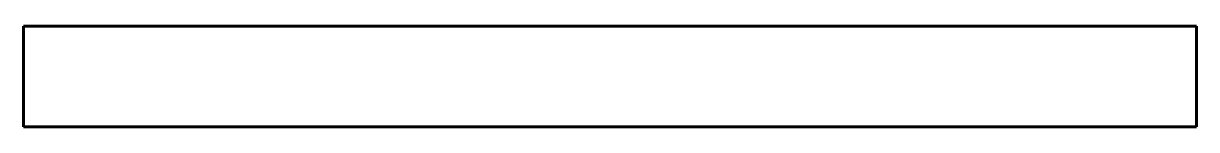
# Model space of a CAD drawing. Header units: millimetres. Extents: x 0 to 1460, y 0 to 125.
import ezdxf

# ---------------------------------------------------------------- set-up
doc = ezdxf.new("R2010")
doc.units = ezdxf.units.MM
doc.linetypes.add('K5LT32768', pattern=[0])

msp = doc.modelspace()

# ---------------------------------------------------------------- linework, layer by layer
at = {"color": 150, "linetype": 'K5LT32768', "lineweight": 60, "true_color": 0x0080ff}
for p, q in [((0, 125), (1460.1, 125)), ((0, 0), (0, 125)), ((1460.1, 0), (1460.1, 125)), ((0, 0), (1460.1, 0))]:
    msp.add_line(p, q, dxfattribs=at)

doc.saveas('drawing.dxf')
